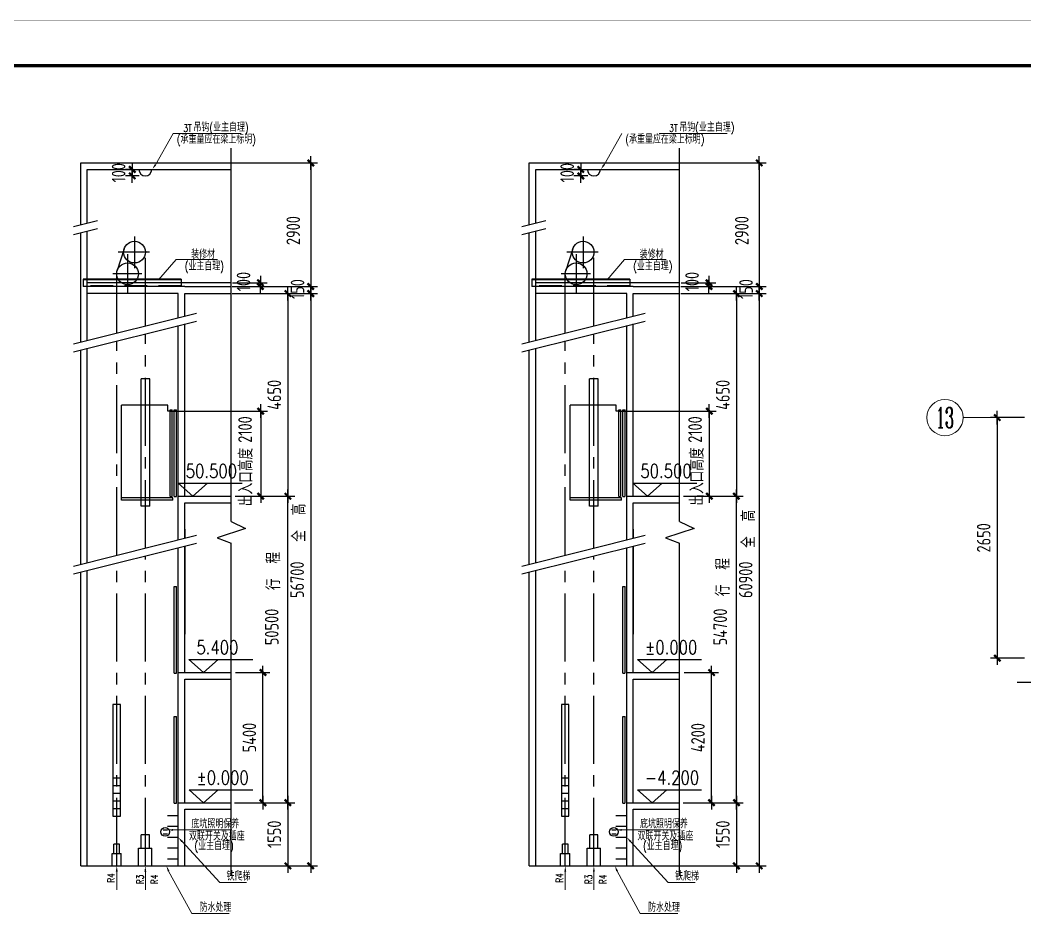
# Model space of a CAD drawing. Extents: x 185540 to 253404, y 138157 to 180211.
# Drawn here: x 231388 to 242464, y 170365 to 180211 of the extents above; entities that cross this region are included whole.
import ezdxf
from ezdxf.enums import TextEntityAlignment as Align

# ---------------------------------------------------------------- set-up
doc = ezdxf.new("R2010")
doc.units = 0
doc.header["$LTSCALE"] = 1000
doc.header["$MEASUREMENT"] = 0
doc.linetypes.add('CENTER2', pattern=[1.125, 0.75, -0.125, 0.125, -0.125])
doc.linetypes.add('HIDDEN', pattern=[0.375, 0.25, -0.125])
doc.layers.get('0').update_dxf_attribs({"linetype": 'CONTINUOUS'})
doc.layers.get('DEFPOINTS').update_dxf_attribs({"linetype": 'CONTINUOUS'})
for name, color, linetype in [('1', 8, 'CONTINUOUS'), ('COLUMN', 4, 'CONTINUOUS'), ('MAIN', 7, 'CONTINUOUS'), ('WALL', 1, 'CONTINUOUS'), ('WINDOWS', 4, 'CONTINUOUS')]:
    doc.layers.add(name, color=color, linetype=linetype)
doc.layers.add('AXIS', color=3, linetype='CONTINUOUS', lineweight=9)
doc.styles.add('COMPLEX', font='COMPLEX.shx')
doc.styles.add('DIM_FONT', font='tssdeng.shx', dxfattribs={"width": 0.8, "bigfont": 'tssdchn.shx'})
doc.styles.get("Standard").update_dxf_attribs({"font": 'txt.shx', "width": 0.8, "height": 260, "bigfont": 'china.shx'})
doc.styles.add('TSS', font='tssdeng.shx', dxfattribs={"width": 0.85, "bigfont": 'tssdchn.shx'})
doc.dimstyles.new('DIMN-200', dxfattribs={"dimtxt": 300, "dimasz": 1, "dimexe": 250, "dimexo": 0, "dimgap": 150, "dimtad": 1, "dimdec": 0, "dimdsep": 46, "dimtxsty": 'DIM_FONT', "dimblk": '_DIMX', "dimcen": 2.5, "dimclrd": 256, "dimclre": 256, "dimclrt": 4, "dimadec": 0, "dimazin": 0, "dimtfac": 1, "dimtdec": 0, "dimtix": 1, "dimtmove": 2, "dimatfit": 3, "dimldrblk": '_DIMX', "dimfxl": 0, "dimtolj": 1, "dimtzin": 0, "dimarcsym": 0})

# ---------------------------------------------------------------- blocks, each defined once
blk = doc.blocks.new('_DIMX')
blk.add_line((-150, 0), (150, 0))
at = {"const_width": 50}
blk.add_lwpolyline([(-70, -70), (70, 70)], dxfattribs=at)
blk = doc.blocks.new('*D11')
at = {"linetype": 'ByBlock'}
for p, q in [((268741, 133393), (268366, 133393)), ((268441, 133392), (268441, 130743)), ((268741, 130743), (268366, 130743))]:
    blk.add_line(p, q, dxfattribs=at)
at = {"layer": 'DEFPOINTS', "color": 0, "linetype": 'ByBlock'}
for p in [(268741, 133393), (268441, 130743), (268741, 130743)]:
    blk.add_point(p, dxfattribs=at)
at = {"linetype": 'ByBlock', "xscale": 0.5, "yscale": 0.5, "zscale": 0.5}
for p, rotation in [((268441, 133393), 90), ((268441, 130743), 270)]:
    blk.add_blockref('_DIMX', p, dxfattribs=dict(at, rotation=rotation))
at = {"color": 4, "linetype": 'ByBlock', "insert": (268291, 132068), "char_height": 150, "attachment_point": 5, "rotation": 90, "style": 'DIM_FONT'}
blk.add_mtext('\\A1;2650', dxfattribs=at)
blk = doc.blocks.new('*D348')
at = {"linetype": 'ByBlock'}
for p, q in [((348057, 122027), (348711, 122027)), ((348636, 122027), (348636, 121332)), ((347475, 121331), (348711, 121331))]:
    blk.add_line(p, q, dxfattribs=at)
at = {"layer": 'DEFPOINTS', "color": 0, "linetype": 'ByBlock'}
for p in [(348057, 122027), (347475, 121331), (348636, 121331)]:
    blk.add_point(p, dxfattribs=at)
at = {"linetype": 'ByBlock', "xscale": 0.5, "yscale": 0.5, "zscale": 0.5}
for p, rotation in [((348636, 122027), 90), ((348636, 121331), 270)]:
    blk.add_blockref('_DIMX', p, dxfattribs=dict(at, rotation=rotation))
at = {"color": 4, "linetype": 'ByBlock', "insert": (348486, 121679), "char_height": 150, "attachment_point": 5, "rotation": 90, "style": 'DIM_FONT'}
blk.add_mtext('\\A1;1550', dxfattribs=at)
blk = doc.blocks.new('*D344')
at = {"linetype": 'ByBlock'}
for p, q in [((348493, 127636), (348963, 127636)), ((348888, 127635), (348888, 121332)), ((347717, 121331), (348963, 121331))]:
    blk.add_line(p, q, dxfattribs=at)
at = {"layer": 'DEFPOINTS', "color": 0, "linetype": 'ByBlock'}
for p in [(348493, 127636), (347717, 121331), (348888, 121331)]:
    blk.add_point(p, dxfattribs=at)
at = {"linetype": 'ByBlock', "xscale": 0.5, "yscale": 0.5, "zscale": 0.5}
for p, rotation in [((348888, 127636), 90), ((348888, 121331), 270)]:
    blk.add_blockref('_DIMX', p, dxfattribs=dict(at, rotation=rotation))
at = {"color": 4, "linetype": 'ByBlock', "insert": (348738, 124483), "char_height": 150, "attachment_point": 5, "rotation": 90, "style": 'DIM_FONT'}
blk.add_mtext('\\A1;56700', dxfattribs=at)
blk = doc.blocks.new('*D353')
at = {"linetype": 'ByBlock'}
for p, q in [((316229, 153873), (316146, 153873)), ((316221, 153874), (316221, 153874)), ((316221, 153802), (316221, 153873)), ((316299, 153802), (316146, 153802)), ((316221, 153801), (316221, 153801))]:
    blk.add_line(p, q, dxfattribs=at)
at = {"layer": 'DEFPOINTS', "color": 0, "linetype": 'ByBlock'}
for p in [(316221, 153873), (316229, 153873), (316299, 153802)]:
    blk.add_point(p, dxfattribs=at)
at = {"linetype": 'ByBlock', "xscale": 0.5, "yscale": 0.5, "zscale": 0.5}
for p, rotation in [((316221, 153873), 270), ((316221, 153802), 90)]:
    blk.add_blockref('_DIMX', p, dxfattribs=dict(at, rotation=rotation))
at = {"color": 4, "linetype": 'ByBlock', "insert": (316071, 153837), "char_height": 150, "attachment_point": 5, "rotation": 90, "style": 'DIM_FONT'}
blk.add_mtext('\\A1;100', dxfattribs=at)
blk = doc.blocks.new('*D350')
at = {"linetype": 'ByBlock'}
for p, q in [((347417, 129075), (348963, 129075)), ((348888, 129075), (348888, 127715)), ((348022, 127714), (348963, 127714))]:
    blk.add_line(p, q, dxfattribs=at)
at = {"layer": 'DEFPOINTS', "color": 0, "linetype": 'ByBlock'}
for p in [(347417, 129075), (348022, 127714), (348888, 127714)]:
    blk.add_point(p, dxfattribs=at)
at = {"linetype": 'ByBlock', "xscale": 0.5, "yscale": 0.5, "zscale": 0.5}
for p, rotation in [((348888, 129075), 90), ((348888, 127714), 270)]:
    blk.add_blockref('_DIMX', p, dxfattribs=dict(at, rotation=rotation))
at = {"color": 4, "linetype": 'ByBlock', "insert": (348695, 128330), "char_height": 150, "attachment_point": 5, "rotation": 90, "style": 'DIM_FONT'}
blk.add_mtext('\\A1;2900', dxfattribs=at)
blk = doc.blocks.new('*D346')
at = {"linetype": 'ByBlock'}
for p, q in [((233043, 176106), (234115, 176106)), ((234040, 176106), (234040, 175169)), ((233783, 175169), (234115, 175169))]:
    blk.add_line(p, q, dxfattribs=at)
at = {"layer": 'DEFPOINTS', "color": 0, "linetype": 'ByBlock'}
for p in [(233043, 176106), (233783, 175169), (234040, 175169)]:
    blk.add_point(p, dxfattribs=at)
at = {"linetype": 'ByBlock', "xscale": 0.5, "yscale": 0.5, "zscale": 0.5}
for p, rotation in [((234040, 176106), 90), ((234040, 175169), 270)]:
    blk.add_blockref('_DIMX', p, dxfattribs=dict(at, rotation=rotation))
at = {"color": 4, "linetype": 'ByBlock', "insert": (233868, 175903), "char_height": 150, "attachment_point": 5, "rotation": 90, "style": 'DIM_FONT'}
blk.add_mtext('\\A1;2100', dxfattribs=at)
blk = doc.blocks.new('*D347')
at = {"linetype": 'ByBlock'}
for p, q in [((348132, 125404), (348711, 125404)), ((348636, 122028), (348636, 125403)), ((348048, 122027), (348711, 122027))]:
    blk.add_line(p, q, dxfattribs=at)
at = {"layer": 'DEFPOINTS', "color": 0, "linetype": 'ByBlock'}
for p in [(348132, 125404), (348636, 125404), (348048, 122027)]:
    blk.add_point(p, dxfattribs=at)
at = {"linetype": 'ByBlock', "xscale": 0.5, "yscale": 0.5, "zscale": 0.5}
for p, rotation in [((348636, 125404), 90), ((348636, 122027), 270)]:
    blk.add_blockref('_DIMX', p, dxfattribs=dict(at, rotation=rotation))
at = {"color": 4, "linetype": 'ByBlock', "insert": (348458, 123963), "char_height": 150, "attachment_point": 5, "rotation": 90, "style": 'DIM_FONT'}
blk.add_mtext('\\A1;50500', dxfattribs=at)
blk = doc.blocks.new('*D345')
at = {"linetype": 'ByBlock'}
for p, q in [((348027, 127636), (348711, 127636)), ((348636, 127635), (348636, 125404)), ((348054, 125404), (348711, 125404))]:
    blk.add_line(p, q, dxfattribs=at)
at = {"layer": 'DEFPOINTS', "color": 0, "linetype": 'ByBlock'}
for p in [(348027, 127636), (348054, 125404), (348636, 125404)]:
    blk.add_point(p, dxfattribs=at)
at = {"linetype": 'ByBlock', "xscale": 0.5, "yscale": 0.5, "zscale": 0.5}
for p, rotation in [((348636, 127636), 90), ((348636, 125404), 270)]:
    blk.add_blockref('_DIMX', p, dxfattribs=dict(at, rotation=rotation))
at = {"color": 4, "linetype": 'ByBlock', "insert": (348486, 126520), "char_height": 150, "attachment_point": 5, "rotation": 90, "style": 'DIM_FONT'}
blk.add_mtext('\\A1;4650', dxfattribs=at)
blk = doc.blocks.new('*D349')
at = {"linetype": 'ByBlock'}
for p, q in [((348058, 123461), (348436, 123461)), ((348361, 122028), (348361, 123460)), ((348133, 122027), (348436, 122027))]:
    blk.add_line(p, q, dxfattribs=at)
at = {"layer": 'DEFPOINTS', "color": 0, "linetype": 'ByBlock'}
for p in [(348058, 123461), (348361, 123461), (348133, 122027)]:
    blk.add_point(p, dxfattribs=at)
at = {"linetype": 'ByBlock', "xscale": 0.5, "yscale": 0.5, "zscale": 0.5}
for p, rotation in [((348361, 123461), 90), ((348361, 122027), 270)]:
    blk.add_blockref('_DIMX', p, dxfattribs=dict(at, rotation=rotation))
at = {"color": 4, "linetype": 'ByBlock', "insert": (348211, 122744), "char_height": 150, "attachment_point": 5, "rotation": 90, "style": 'DIM_FONT'}
blk.add_mtext('\\A1;5400', dxfattribs=at)
blk = doc.blocks.new('*D351')
at = {"linetype": 'ByBlock'}
for p, q in [((348023, 127714), (348962, 127714)), ((348887, 127715), (348887, 127715)), ((348887, 127714), (348887, 127636)), ((348887, 127714), (348887, 127636)), ((348023, 127636), (348962, 127636)), ((348887, 127635), (348887, 127635))]:
    blk.add_line(p, q, dxfattribs=at)
at = {"layer": 'DEFPOINTS', "color": 0, "linetype": 'ByBlock'}
for p in [(348023, 127714), (348023, 127636), (348887, 127636)]:
    blk.add_point(p, dxfattribs=at)
at = {"linetype": 'ByBlock', "xscale": 0.5, "yscale": 0.5, "zscale": 0.5}
for p, rotation in [((348887, 127714), 270), ((348887, 127636), 90)]:
    blk.add_blockref('_DIMX', p, dxfattribs=dict(at, rotation=rotation))
at = {"color": 4, "linetype": 'ByBlock', "insert": (348742, 127686), "char_height": 150, "attachment_point": 5, "rotation": 90, "style": 'DIM_FONT'}
blk.add_mtext('\\A1;150', dxfattribs=at)
blk = doc.blocks.new('*D352')
at = {"linetype": 'ByBlock'}
for p, q in [((348027, 127755), (348408, 127755)), ((348027, 127714), (348408, 127714)), ((348333, 127756), (348333, 127756)), ((348333, 127755), (348333, 127714)), ((348333, 127755), (348333, 127714)), ((348333, 127714), (348333, 127713))]:
    blk.add_line(p, q, dxfattribs=at)
at = {"layer": 'DEFPOINTS', "color": 0, "linetype": 'ByBlock'}
for p in [(348027, 127755), (348027, 127714), (348333, 127714)]:
    blk.add_point(p, dxfattribs=at)
at = {"linetype": 'ByBlock', "xscale": 0.5, "yscale": 0.5, "zscale": 0.5}
for p, rotation in [((348333, 127755), 270), ((348333, 127714), 90)]:
    blk.add_blockref('_DIMX', p, dxfattribs=dict(at, rotation=rotation))
at = {"color": 4, "linetype": 'ByBlock', "insert": (348147, 127768), "char_height": 150, "attachment_point": 5, "rotation": 90, "style": 'DIM_FONT'}
blk.add_mtext('\\A1;100', dxfattribs=at)
blk = doc.blocks.new('*D473')
at = {"linetype": 'ByBlock'}
for p, q in [((353411, 127636), (353881, 127636)), ((353806, 127635), (353806, 121332)), ((352635, 121331), (353881, 121331))]:
    blk.add_line(p, q, dxfattribs=at)
at = {"layer": 'DEFPOINTS', "color": 0, "linetype": 'ByBlock'}
for p in [(353411, 127636), (352635, 121331), (353806, 121331)]:
    blk.add_point(p, dxfattribs=at)
at = {"linetype": 'ByBlock', "xscale": 0.5, "yscale": 0.5, "zscale": 0.5}
for p, rotation in [((353806, 127636), 90), ((353806, 121331), 270)]:
    blk.add_blockref('_DIMX', p, dxfattribs=dict(at, rotation=rotation))
at = {"color": 4, "linetype": 'ByBlock', "insert": (353656, 124483), "char_height": 150, "attachment_point": 5, "rotation": 90, "style": 'DIM_FONT'}
blk.add_mtext('\\A1;60900', dxfattribs=at)
blk = doc.blocks.new('*D478')
at = {"linetype": 'ByBlock'}
for p, q in [((348027, 127636), (348711, 127636)), ((348636, 127635), (348636, 125404)), ((348054, 125404), (348711, 125404))]:
    blk.add_line(p, q, dxfattribs=at)
at = {"layer": 'DEFPOINTS', "color": 0, "linetype": 'ByBlock'}
for p in [(348027, 127636), (348054, 125404), (348636, 125404)]:
    blk.add_point(p, dxfattribs=at)
at = {"linetype": 'ByBlock', "xscale": 0.5, "yscale": 0.5, "zscale": 0.5}
for p, rotation in [((348636, 127636), 90), ((348636, 125404), 270)]:
    blk.add_blockref('_DIMX', p, dxfattribs=dict(at, rotation=rotation))
at = {"color": 4, "linetype": 'ByBlock', "insert": (348486, 126520), "char_height": 150, "attachment_point": 5, "rotation": 90, "style": 'DIM_FONT'}
blk.add_mtext('\\A1;4650', dxfattribs=at)
blk = doc.blocks.new('*D476')
at = {"linetype": 'ByBlock'}
for p, q in [((237704, 176106), (238776, 176106)), ((238701, 176106), (238701, 175169)), ((238444, 175169), (238776, 175169))]:
    blk.add_line(p, q, dxfattribs=at)
at = {"layer": 'DEFPOINTS', "color": 0, "linetype": 'ByBlock'}
for p in [(237704, 176106), (238444, 175169), (238701, 175169)]:
    blk.add_point(p, dxfattribs=at)
at = {"linetype": 'ByBlock', "xscale": 0.5, "yscale": 0.5, "zscale": 0.5}
for p, rotation in [((238701, 176106), 90), ((238701, 175169), 270)]:
    blk.add_blockref('_DIMX', p, dxfattribs=dict(at, rotation=rotation))
at = {"color": 4, "linetype": 'ByBlock', "insert": (238545, 175903), "char_height": 150, "attachment_point": 5, "rotation": 90, "style": 'DIM_FONT'}
blk.add_mtext('\\A1;2100', dxfattribs=at)
blk = doc.blocks.new('*D477')
at = {"linetype": 'ByBlock'}
for p, q in [((353051, 125404), (353629, 125404)), ((353554, 122028), (353554, 125403)), ((352967, 122027), (353629, 122027))]:
    blk.add_line(p, q, dxfattribs=at)
at = {"layer": 'DEFPOINTS', "color": 0, "linetype": 'ByBlock'}
for p in [(353051, 125404), (353554, 125404), (352967, 122027)]:
    blk.add_point(p, dxfattribs=at)
at = {"linetype": 'ByBlock', "xscale": 0.5, "yscale": 0.5, "zscale": 0.5}
for p, rotation in [((353554, 125404), 90), ((353554, 122027), 270)]:
    blk.add_blockref('_DIMX', p, dxfattribs=dict(at, rotation=rotation))
at = {"color": 4, "linetype": 'ByBlock', "insert": (353376, 123963), "char_height": 150, "attachment_point": 5, "rotation": 90, "style": 'DIM_FONT'}
blk.add_mtext('\\A1;54700', dxfattribs=at)
blk = doc.blocks.new('*D479')
at = {"linetype": 'ByBlock'}
for p, q in [((352977, 123461), (353355, 123461)), ((353280, 122028), (353280, 123460)), ((353051, 122027), (353355, 122027))]:
    blk.add_line(p, q, dxfattribs=at)
at = {"layer": 'DEFPOINTS', "color": 0, "linetype": 'ByBlock'}
for p in [(352977, 123461), (353280, 123461), (353051, 122027)]:
    blk.add_point(p, dxfattribs=at)
at = {"linetype": 'ByBlock', "xscale": 0.5, "yscale": 0.5, "zscale": 0.5}
for p, rotation in [((353280, 123461), 90), ((353280, 122027), 270)]:
    blk.add_blockref('_DIMX', p, dxfattribs=dict(at, rotation=rotation))
at = {"color": 4, "linetype": 'ByBlock', "insert": (353130, 122744), "char_height": 150, "attachment_point": 5, "rotation": 90, "style": 'DIM_FONT'}
blk.add_mtext('\\A1;4200', dxfattribs=at)
blk = doc.blocks.new('*D472')
at = {"linetype": 'ByBlock'}
for p, q in [((348057, 122027), (348711, 122027)), ((348636, 122027), (348636, 121332)), ((347475, 121331), (348711, 121331))]:
    blk.add_line(p, q, dxfattribs=at)
at = {"layer": 'DEFPOINTS', "color": 0, "linetype": 'ByBlock'}
for p in [(348057, 122027), (347475, 121331), (348636, 121331)]:
    blk.add_point(p, dxfattribs=at)
at = {"linetype": 'ByBlock', "xscale": 0.5, "yscale": 0.5, "zscale": 0.5}
for p, rotation in [((348636, 122027), 90), ((348636, 121331), 270)]:
    blk.add_blockref('_DIMX', p, dxfattribs=dict(at, rotation=rotation))
at = {"color": 4, "linetype": 'ByBlock', "insert": (348486, 121679), "char_height": 150, "attachment_point": 5, "rotation": 90, "style": 'DIM_FONT'}
blk.add_mtext('\\A1;1550', dxfattribs=at)
blk = doc.blocks.new('*D475')
at = {"linetype": 'ByBlock'}
for p, q in [((347417, 129075), (348963, 129075)), ((348888, 129075), (348888, 127715)), ((348022, 127714), (348963, 127714))]:
    blk.add_line(p, q, dxfattribs=at)
at = {"layer": 'DEFPOINTS', "color": 0, "linetype": 'ByBlock'}
for p in [(347417, 129075), (348022, 127714), (348888, 127714)]:
    blk.add_point(p, dxfattribs=at)
at = {"linetype": 'ByBlock', "xscale": 0.5, "yscale": 0.5, "zscale": 0.5}
for p, rotation in [((348888, 129075), 90), ((348888, 127714), 270)]:
    blk.add_blockref('_DIMX', p, dxfattribs=dict(at, rotation=rotation))
at = {"color": 4, "linetype": 'ByBlock', "insert": (348695, 128330), "char_height": 150, "attachment_point": 5, "rotation": 90, "style": 'DIM_FONT'}
blk.add_mtext('\\A1;2900', dxfattribs=at)
blk = doc.blocks.new('*D481')
at = {"linetype": 'ByBlock'}
for p, q in [((348027, 127755), (348408, 127755)), ((348027, 127714), (348408, 127714)), ((348333, 127756), (348333, 127756)), ((348333, 127755), (348333, 127714)), ((348333, 127755), (348333, 127714)), ((348333, 127714), (348333, 127713))]:
    blk.add_line(p, q, dxfattribs=at)
at = {"layer": 'DEFPOINTS', "color": 0, "linetype": 'ByBlock'}
for p in [(348027, 127755), (348027, 127714), (348333, 127714)]:
    blk.add_point(p, dxfattribs=at)
at = {"linetype": 'ByBlock', "xscale": 0.5, "yscale": 0.5, "zscale": 0.5}
for p, rotation in [((348333, 127755), 270), ((348333, 127714), 90)]:
    blk.add_blockref('_DIMX', p, dxfattribs=dict(at, rotation=rotation))
at = {"color": 4, "linetype": 'ByBlock', "insert": (348147, 127768), "char_height": 150, "attachment_point": 5, "rotation": 90, "style": 'DIM_FONT'}
blk.add_mtext('\\A1;100', dxfattribs=at)
blk = doc.blocks.new('*D480')
at = {"linetype": 'ByBlock'}
for p, q in [((348023, 127714), (348962, 127714)), ((348887, 127715), (348887, 127715)), ((348887, 127714), (348887, 127636)), ((348887, 127714), (348887, 127636)), ((348023, 127636), (348962, 127636)), ((348887, 127635), (348887, 127635))]:
    blk.add_line(p, q, dxfattribs=at)
at = {"layer": 'DEFPOINTS', "color": 0, "linetype": 'ByBlock'}
for p in [(348023, 127714), (348023, 127636), (348887, 127636)]:
    blk.add_point(p, dxfattribs=at)
at = {"linetype": 'ByBlock', "xscale": 0.5, "yscale": 0.5, "zscale": 0.5}
for p, rotation in [((348887, 127714), 270), ((348887, 127636), 90)]:
    blk.add_blockref('_DIMX', p, dxfattribs=dict(at, rotation=rotation))
at = {"color": 4, "linetype": 'ByBlock', "insert": (348742, 127686), "char_height": 150, "attachment_point": 5, "rotation": 90, "style": 'DIM_FONT'}
blk.add_mtext('\\A1;150', dxfattribs=at)
blk = doc.blocks.new('*D474')
at = {"linetype": 'ByBlock'}
for p, q in [((346928, 129003), (346845, 129003)), ((346998, 128932), (346845, 128932)), ((346920, 129004), (346920, 129004)), ((346920, 128932), (346920, 129003)), ((346920, 128931), (346920, 128931))]:
    blk.add_line(p, q, dxfattribs=at)
at = {"layer": 'DEFPOINTS', "color": 0, "linetype": 'ByBlock'}
for p in [(346920, 129003), (346928, 129003), (346998, 128932)]:
    blk.add_point(p, dxfattribs=at)
at = {"linetype": 'ByBlock', "xscale": 0.5, "yscale": 0.5, "zscale": 0.5}
for p, rotation in [((346920, 129003), 270), ((346920, 128932), 90)]:
    blk.add_blockref('_DIMX', p, dxfattribs=dict(at, rotation=rotation))
at = {"color": 4, "linetype": 'ByBlock', "insert": (346770, 128968), "char_height": 150, "attachment_point": 5, "rotation": 90, "style": 'DIM_FONT'}
blk.add_mtext('\\A1;100', dxfattribs=at)

msp = doc.modelspace()

# ---------------------------------------------------------------- linework, layer by layer
for points, const_width in [([(253402.3, 138159.3), (193952.3, 138159.3), (193952.3, 180209.3), (253402.3, 180209.3)], 4), ([(252902.3, 179709.3), (252902.3, 138659.3), (195202.3, 138659.3), (195202.3, 179709.3)], 40)]:
    msp.add_lwpolyline(points, close=True, dxfattribs=dict(const_width=const_width))
at = {"layer": '1'}
for p, q in [((233713.7, 174688.2), (233713.7, 178799.5)), ((238658.2, 174688.2), (238658.2, 178799.5)), ((231975.6, 177936.1), (232240, 178002.2)), ((236920.1, 177936.1), (237184.5, 178002.2)), ((231975.6, 177849.5), (232240, 177915.6)), ((236920.1, 177849.5), (237184.5, 177915.6)), ((231975.6, 176643.8), (233332.1, 176982.8)), ((231975.6, 176557.3), (233332.1, 176896.2)), ((236920.1, 176643.8), (238276.6, 176982.8)), ((236920.1, 176557.3), (238276.6, 176896.2)), ((233713.7, 174688.2), (233872.2, 174610.1)), ((238658.2, 174688.2), (238816.7, 174610.1)), ((233872.2, 174610.1), (233559.5, 174509.2)), ((238816.7, 174610.1), (238504, 174509.2)), ((231975.6, 174196.6), (233332.1, 174535.6)), ((233559.5, 174509.2), (233713.7, 174447.3)), ((236920.1, 174196.6), (238276.6, 174535.6)), ((238504, 174509.2), (238658.2, 174447.3)), ((231975.6, 174110), (233332.1, 174449)), ((233713.7, 170790.1), (233713.7, 174447.3)), ((236920.1, 174110), (238276.6, 174449)), ((238658.2, 170790.1), (238658.2, 174447.3))]:
    msp.add_line(p, q, dxfattribs=at)
at = {"layer": '1', "linetype": 'CENTER2'}
for p, q in [((232649, 177828.2), (232649, 177478.2)), ((237593.5, 177828.2), (237593.5, 177478.2)), ((232815.1, 177655.3), (232469.3, 177655.3)), ((232572.5, 177631.4), (232572.5, 177201.3)), ((232768.4, 176842), (232768.4, 177655.3)), ((237759.6, 177655.3), (237413.8, 177655.3)), ((237517, 177631.4), (237517, 177201.3)), ((237712.9, 176842), (237712.9, 177655.3)), ((232730.5, 177416.4), (232409.2, 177416.4)), ((232453.1, 176763.2), (232453.1, 177416.4)), ((237675, 177416.4), (237353.7, 177416.4)), ((237397.6, 176763.2), (237397.6, 177416.4)), ((232453.1, 174315.9), (232453.1, 176676.6)), ((232768.4, 174394.7), (232768.4, 176755.4)), ((237397.6, 174315.9), (237397.6, 176676.6)), ((237712.9, 174394.7), (237712.9, 176755.4)), ((232768.4, 170893.6), (232768.4, 174308.2)), ((237712.9, 170893.6), (237712.9, 174308.2)), ((232453.1, 170893.6), (232453.1, 174229.4)), ((237397.6, 170893.6), (237397.6, 174229.4))]:
    msp.add_line(p, q, dxfattribs=at)
at = {"layer": '1', "linetype": 'HIDDEN'}
for p, q in [((233164.1, 177283.6), (232082.6, 177283.6)), ((238108.6, 177283.6), (237027.1, 177283.6))]:
    msp.add_line(p, q, dxfattribs=at)
at = {"layer": 'AXIS'}
for p, q in [((232879.9, 178616.8), (233076.3, 178962.7)), ((233825, 178962.7), (233076.3, 178962.7)), ((237824.4, 178616.8), (238020.8, 178962.7)), ((239180.8, 178962.7), (238432.1, 178962.7)), ((233107, 177573.6), (232913.7, 177351.3)), ((233564.5, 177573.6), (233107, 177573.6)), ((238051.5, 177573.6), (237858.2, 177351.3)), ((238509, 177573.6), (238051.5, 177573.6)), ((241782.8, 175832.4), (242459.8, 175832.4)), ((233074.4, 171289.4), (233721.1, 171289.4)), ((238018.9, 171289.4), (238665.6, 171289.4)), ((233173.3, 171161.4), (233588.9, 170711.6)), ((238117.8, 171161.4), (238533.4, 170711.6)), ((232453.1, 170831.2), (232453.1, 170629.9)), ((232768.4, 170831.2), (232768.4, 170629.9)), ((233024.9, 170836.2), (233280.3, 170367.2)), ((237397.6, 170831.2), (237397.6, 170629.9)), ((237712.9, 170831.2), (237712.9, 170629.9)), ((237969.4, 170836.2), (238224.8, 170367.2)), ((233588.9, 170711.6), (233651, 170711.6)), ((233651, 170711.6), (233883.2, 170711.6)), ((238533.4, 170711.6), (238595.5, 170711.6)), ((238595.5, 170711.6), (238827.6, 170711.6)), ((233280.3, 170367.2), (233692.2, 170367.2)), ((238224.8, 170367.2), (238636.7, 170367.2))]:
    msp.add_line(p, q, dxfattribs=at)
msp.add_circle((241582.8, 175832.4), 200, dxfattribs=at)
for p in [(234066.7, 174966.3), (239011.2, 174966.3), (234363.4, 170893.6), (239307.9, 170893.6)]:
    msp.add_point(p, dxfattribs=at)
for points in [[(232871.5, 178622.8), (232888.4, 178610.9), (232844.3, 178566)], [(237816, 178622.8), (237832.9, 178610.9), (237788.7, 178566)], [(233074.4, 171278.8), (233075, 171299.6), (233012.4, 171291)], [(238018.9, 171278.8), (238019.5, 171299.6), (237956.9, 171291)], [(233181, 171168.3), (233165.7, 171154.4), (233131.6, 171207.4)], [(238125.5, 171168.3), (238110.1, 171154.4), (238076.1, 171207.4)], [(232442.7, 170831.2), (232463.5, 170831.2), (232453.1, 170893.6)], [(232758, 170831.2), (232778.8, 170831.2), (232768.4, 170893.6)], [(233034.4, 170840.2), (233015.3, 170832.1), (233000.6, 170893.6)], [(237387.2, 170831.2), (237408, 170831.2), (237397.6, 170893.6)], [(237702.5, 170831.2), (237723.3, 170831.2), (237712.9, 170893.6)], [(237978.9, 170840.2), (237959.8, 170832.1), (237945.1, 170893.6)]]:
    msp.add_solid(points, dxfattribs=at)
at = {"layer": 'COLUMN'}
msp.add_lwpolyline([(242377.8, 172918.5), (242568.7, 172918.5), (242628.7, 172963.5), (242628.7, 172873.5), (242688.7, 172918.5), (242883.1, 172918.5)], dxfattribs=at)
at = {"layer": 'MAIN'}
for p, q in [((232535.2, 177691.7), (232458.8, 177452.8)), ((237479.7, 177691.7), (237403.3, 177452.8)), ((232082.6, 177358.7), (232082.6, 177276.8)), ((233164.1, 177358.7), (232082.6, 177358.7)), ((233164.1, 177351.3), (232082.6, 177351.3)), ((233164.1, 177358.7), (233164.1, 177276.8)), ((238108.6, 177358.7), (237027.1, 177358.7)), ((237027.1, 177358.7), (237027.1, 177276.8)), ((238108.6, 177351.3), (237027.1, 177351.3)), ((238108.6, 177358.7), (238108.6, 177276.8)), ((233705.3, 177317.7), (232128.2, 177317.7)), ((238649.8, 177317.7), (237072.7, 177317.7)), ((232720.7, 174855.9), (232720.7, 176260.1)), ((232816.2, 176260.1), (232720.7, 176260.1)), ((232816.2, 174855.9), (232816.2, 176260.1)), ((237665.2, 174855.9), (237665.2, 176260.1)), ((237760.7, 176260.1), (237665.2, 176260.1)), ((237760.7, 174855.9), (237760.7, 176260.1)), ((232505.6, 174922.9), (232505.6, 175967.9)), ((233014.6, 175967.9), (232505.6, 175967.9)), ((233014.6, 175903.8), (233014.6, 175967.9)), ((233042.9, 175903.8), (233014.6, 175903.8)), ((233042.9, 174961.3), (233042.9, 175916.9)), ((233042.9, 175916.9), (233065.6, 175916.9)), ((233065.6, 174961.3), (233065.6, 175916.9)), ((233087.9, 174961.3), (233087.9, 175916.9)), ((233087.9, 175916.9), (233113.6, 175916.9)), ((233113.6, 174961.3), (233113.6, 175916.9)), ((237450.1, 174922.9), (237450.1, 175967.9)), ((237959.1, 175967.9), (237450.1, 175967.9)), ((237959.1, 175903.8), (237959.1, 175967.9)), ((237987.4, 175903.8), (237959.1, 175903.8)), ((237987.4, 174961.3), (237987.4, 175916.9)), ((237987.4, 175916.9), (238010.1, 175916.9)), ((238010.1, 174961.3), (238010.1, 175916.9)), ((238032.4, 174961.3), (238032.4, 175916.9)), ((238032.4, 175916.9), (238058.1, 175916.9)), ((238058.1, 174961.3), (238058.1, 175916.9)), ((233071.4, 174946.8), (232505.6, 174946.8)), ((233071.4, 174922.9), (232505.6, 174922.9)), ((233042.9, 174961.3), (233063.1, 174961.3)), ((233071.4, 174922.9), (233071.4, 174946.8)), ((233087.9, 174961.3), (233111, 174961.3)), ((238015.9, 174946.8), (237450.1, 174946.8)), ((238015.9, 174922.9), (237450.1, 174922.9)), ((237987.4, 174961.3), (238007.6, 174961.3)), ((238015.9, 174922.9), (238015.9, 174946.8)), ((238032.4, 174961.3), (238055.5, 174961.3)), ((232816.2, 174855.9), (232720.7, 174855.9)), ((237760.7, 174855.9), (237665.2, 174855.9)), ((233203.3, 174604.6), (233203.3, 174503.4)), ((238147.7, 174604.6), (238147.7, 174503.4)), ((233087.9, 173972.8), (233113.6, 173972.8)), ((233087.9, 173017.2), (233087.9, 173972.8)), ((233113.6, 173017.2), (233113.6, 173972.8)), ((238032.4, 173017.2), (238032.4, 173972.8)), ((238032.4, 173972.8), (238058.1, 173972.8)), ((238058.1, 173017.2), (238058.1, 173972.8)), ((233087.9, 173017.2), (233111, 173017.2)), ((238032.4, 173017.2), (238055.5, 173017.2)), ((232410, 172672.1), (232410, 171442)), ((232493.7, 172672.1), (232410, 172672.1)), ((232493.7, 171442), (232493.7, 172672.1)), ((237438.2, 172672.1), (237354.5, 172672.1)), ((237354.5, 172672.1), (237354.5, 171442)), ((237438.2, 171442), (237438.2, 172672.1)), ((233087.9, 172539.3), (233113.6, 172539.3)), ((233087.9, 171583.7), (233087.9, 172539.3)), ((233113.6, 171583.7), (233113.6, 172539.3)), ((238032.4, 172539.3), (238058.1, 172539.3)), ((238032.4, 171583.7), (238032.4, 172539.3)), ((238058.1, 171583.7), (238058.1, 172539.3)), ((232410, 171862), (232493.7, 171862)), ((237354.5, 171862), (237438.2, 171862)), ((232410, 171778), (232493.7, 171778)), ((232410, 171694), (232493.7, 171694)), ((237354.5, 171778), (237438.2, 171778)), ((237354.5, 171694), (237438.2, 171694)), ((232410, 171610), (232493.7, 171610)), ((233087.9, 171583.7), (233111, 171583.7)), ((237354.5, 171610), (237438.2, 171610)), ((238032.4, 171583.7), (238055.5, 171583.7)), ((232410, 171526), (232493.7, 171526)), ((237354.5, 171526), (237438.2, 171526)), ((232410, 171442), (232493.7, 171442)), ((233131.6, 171446.3), (233012.1, 171446.3)), ((237354.5, 171442), (237438.2, 171442)), ((238076.1, 171446.3), (237956.6, 171446.3)), ((232964.6, 171291), (233012.4, 171291)), ((233012.4, 171243.2), (232964.6, 171243.2)), ((233131.6, 171326.8), (233012.1, 171326.8)), ((237909.1, 171291), (237956.9, 171291)), ((237956.9, 171243.2), (237909.1, 171243.2)), ((238076.1, 171326.8), (237956.6, 171326.8)), ((232420.6, 171030.4), (232420.6, 171133)), ((232484.2, 171133), (232420.6, 171133)), ((232484.2, 171030.4), (232484.2, 171133)), ((232812.9, 171235.6), (232722, 171235.6)), ((232722, 171089), (232722, 171235.6)), ((232812.9, 171089), (232812.9, 171235.6)), ((233131.6, 171207.4), (233012.1, 171207.4)), ((237428.7, 171133), (237365.1, 171133)), ((237365.1, 171030.4), (237365.1, 171133)), ((237428.7, 171030.4), (237428.7, 171133)), ((237666.5, 171089), (237666.5, 171235.6)), ((237757.4, 171235.6), (237666.5, 171235.6)), ((237757.4, 171089), (237757.4, 171235.6)), ((238076.1, 171207.4), (237956.6, 171207.4)), ((232401.1, 171030.4), (232503.7, 171030.4)), ((232401.1, 170894), (232401.1, 171030.4)), ((232503.7, 170894), (232503.7, 171030.4)), ((232694.1, 171089), (232840.8, 171089)), ((232694.1, 170894.2), (232694.1, 171089)), ((232840.8, 170894.2), (232840.8, 171089)), ((233131.6, 171087.9), (233012.1, 171087.9)), ((237345.6, 170894), (237345.6, 171030.4)), ((237345.6, 171030.4), (237448.2, 171030.4)), ((237448.2, 170894), (237448.2, 171030.4)), ((237638.6, 170894.2), (237638.6, 171089)), ((237638.6, 171089), (237785.3, 171089)), ((237785.3, 170894.2), (237785.3, 171089)), ((238076.1, 171087.9), (237956.6, 171087.9)), ((233131.6, 170968.5), (233012.1, 170968.5)), ((238076.1, 170968.5), (237956.6, 170968.5))]:
    msp.add_line(p, q, dxfattribs=at)
for centre, radius in [((232649, 177655.3), 119.5), ((237593.5, 177655.3), 119.5), ((232572.5, 177416.4), 119.5), ((237517, 177416.4), 119.5), ((232988.5, 171267.1), 47.8), ((237933, 171267.1), 47.8)]:
    msp.add_circle(centre, radius, dxfattribs=at)
for centre in [(232768.4, 178566), (237712.9, 178566)]:
    msp.add_arc(centre, 71.7, 180, 0, dxfattribs=at)
at = {"layer": 'WALL'}
for p, q in [((232056.5, 177956.3), (232056.5, 178637.6)), ((232056.5, 178637.6), (233713.7, 178637.6)), ((232128.2, 177974.2), (232128.2, 178566)), ((232128.2, 178566), (233713.7, 178566)), ((237001, 177956.3), (237001, 178637.6)), ((237001, 178637.6), (238658.2, 178637.6)), ((237072.7, 177974.2), (237072.7, 178566)), ((237072.7, 178566), (238658.2, 178566)), ((232128.2, 177270), (232128.2, 177887.7)), ((237072.7, 177270), (237072.7, 177887.7)), ((232056.5, 177198.3), (232056.5, 177869.7)), ((237001, 177198.3), (237001, 177869.7)), ((232056.5, 176664.1), (232056.5, 177534.3)), ((232128.2, 176682), (232128.2, 177534.3)), ((237001, 176664.1), (237001, 177534.3)), ((237072.7, 176682), (237072.7, 177534.3)), ((233203.3, 177276.8), (232082.6, 177276.8)), ((233203.3, 177276.8), (233705.3, 177276.8)), ((238147.7, 177276.8), (237027.1, 177276.8)), ((238147.7, 177276.8), (238649.8, 177276.8)), ((233131.6, 177198.3), (232128.2, 177198.3)), ((233131.6, 176932.7), (233131.6, 177198.3)), ((233203.3, 176950.6), (233203.3, 177198.3)), ((233203.3, 177198.3), (233705.3, 177198.3)), ((238076.1, 177198.3), (237072.7, 177198.3)), ((238076.1, 176932.7), (238076.1, 177198.3)), ((238147.7, 177198.3), (238649.8, 177198.3)), ((238147.7, 176950.6), (238147.7, 177198.3)), ((233131.6, 174485.5), (233131.6, 176846.1)), ((233203.3, 174966.3), (233203.3, 176864)), ((238076.1, 174485.5), (238076.1, 176846.1)), ((238147.7, 174966.3), (238147.7, 176864)), ((232056.5, 174216.8), (232056.5, 176577.5)), ((232128.2, 174234.8), (232128.2, 176595.4)), ((237001, 174216.8), (237001, 176577.5)), ((237072.7, 174234.8), (237072.7, 176595.4)), ((233131.6, 174966.3), (233705.7, 174966.3)), ((238076.1, 174966.3), (238650.2, 174966.3)), ((233203.3, 174725.8), (233203.3, 174894.3)), ((233203.3, 174894.3), (233704.8, 174894.3)), ((233203.3, 174503.4), (233203.3, 174809.8)), ((238147.7, 174894.3), (238649.3, 174894.3)), ((238147.7, 174725.8), (238147.7, 174894.3)), ((238147.7, 174503.4), (238147.7, 174809.8)), ((233131.6, 170893.6), (233131.6, 174398.9)), ((233203.3, 174416.8), (233203.3, 173447)), ((233203.3, 173023.1), (233203.3, 174416.8)), ((233203.3, 173474.6), (233203.3, 174416.8)), ((238076.1, 170893.6), (238076.1, 174398.9)), ((238147.7, 173474.6), (238147.7, 174416.8)), ((238147.7, 173023.1), (238147.7, 174416.8)), ((238147.7, 174416.8), (238147.7, 173447)), ((232056.5, 170893.6), (232056.5, 174130.3)), ((232128.2, 170893.6), (232128.2, 174148.2)), ((237001, 170893.6), (237001, 174130.3)), ((237072.7, 170893.6), (237072.7, 174148.2)), ((233131.6, 173023.1), (233712.9, 173023.1)), ((238076.1, 173023.1), (238657.4, 173023.1)), ((233203.3, 172951.1), (233713.7, 172951.1)), ((233203.3, 171589.6), (233203.3, 172951.1)), ((238147.7, 171589.6), (238147.7, 172951.1)), ((238147.7, 172951.1), (238658.2, 172951.1)), ((233131.6, 171589.6), (233713.7, 171589.6)), ((238076.1, 171589.6), (238658.2, 171589.6)), ((233203.3, 170893.6), (233203.3, 171518)), ((233203.3, 171518), (233713.7, 171518)), ((238147.7, 171518), (238658.2, 171518)), ((238147.7, 170893.6), (238147.7, 171518)), ((232056.5, 170893.6), (233203.3, 170893.6)), ((237001, 170893.6), (238147.7, 170893.6))]:
    msp.add_line(p, q, dxfattribs=at)
at = {"layer": 'WINDOWS'}
for p, q in [((233132.1, 175109.4), (233836, 175109.4)), ((233132.1, 175109.4), (233293.2, 174966.3)), ((233454.4, 175109.4), (233293.2, 174966.3)), ((238143.3, 175109.4), (238304.5, 174966.3)), ((238143.3, 175109.4), (238847.3, 175109.4)), ((238465.6, 175109.4), (238304.5, 174966.3)), ((233249.7, 173166.3), (233410.8, 173023.1)), ((233249.7, 173166.3), (233953.7, 173166.3)), ((233572, 173166.3), (233410.8, 173023.1)), ((238194.6, 173166.3), (238898.6, 173166.3)), ((238194.6, 173166.3), (238355.8, 173023.1)), ((238516.9, 173166.3), (238355.8, 173023.1)), ((233250.1, 171732.8), (233411.3, 171589.6)), ((233250.1, 171732.8), (233954.1, 171732.8)), ((233572.4, 171732.8), (233411.3, 171589.6)), ((238194.6, 171732.8), (238355.8, 171589.6)), ((238194.6, 171732.8), (238898.6, 171732.8)), ((238516.9, 171732.8), (238355.8, 171589.6))]:
    msp.add_line(p, q, dxfattribs=at)

# ---------------------------------------------------------------- texts
at = {"layer": 'AXIS'}
for s, height, width, p in [('3T', 80, 0.75, (233187.9, 178980.2)), ('吊钩(业主自理)', 90, 0.75, (233299.2, 178983.1)), ('3T', 80, 0.75, (238543.7, 178980.2)), ('吊钩(业主自理)', 90, 0.75, (238655, 178983.1)), ('(承重量应在梁上标明)', 90, 0.75, (233115.9, 178851.8)), ('(承重量应在梁上标明)', 90, 0.75, (238060.4, 178851.8)), ('装修材', 90, 0.75, (233273.4, 177582.7)), ('装修材', 90, 0.75, (238217.9, 177582.7)), ('(业主自理)', 90, 0.75, (233202.5, 177454.1)), ('(业主自理)', 90, 0.75, (238146.9, 177454.1)), ('50.500', 150, 0.8, (233214.1, 175167.9)), ('50.500', 150, 0.8, (238225.4, 175167.9)), ('5.400', 150, 0.8, (233331.8, 173224.7)), ('%%P0.000', 150, 0.8, (238276.7, 173224.7)), ('%%P0.000', 150, 0.8, (233332.2, 171791.2)), ('-4.200', 150, 0.8, (238276.7, 171791.2)), ('底坑照明保养', 90, 0.75, (233276.6, 171308.7)), ('底坑照明保养', 90, 0.75, (238221.1, 171308.7)), ('双联开关及插座', 90, 0.75, (233249.5, 171174.6)), ('双联开关及插座', 90, 0.75, (238194, 171174.6)), ('(业主自理)', 90, 0.75, (233310.2, 171068.3)), ('(业主自理)', 90, 0.75, (238254.7, 171068.3)), ('铁爬梯', 90, 0.75, (233663.6, 170733.1)), ('铁爬梯', 90, 0.75, (238608.1, 170733.1)), ('防水处理', 90, 0.75, (233366.3, 170388.7)), ('防水处理', 90, 0.75, (238310.8, 170388.7))]:
    msp.add_text(s, height=height, dxfattribs=dict(at, width=width)).set_placement(p)
at = {"layer": 'AXIS', "style": 'TSS', "width": 0.9}
for s, p in [('出入口高度', (233951.5, 174857.3)), ('出入口高度', (238923.8, 174862.1)), ('全  高', (234536, 174464.1)), ('全  高', (239490.7, 174396.7)), ('行  程', (234255.2, 173931.5)), ('行  程', (239209.9, 173864.1))]:
    msp.add_text(s, height=150, rotation=90, dxfattribs=at).set_placement(p)
at = {"layer": 'AXIS', "width": 0.75}
for s, p in [('R4', (232429.8, 170706.4)), ('R4', (237374.3, 170706.4)), ('R3', (232750, 170691.1)), ('R4', (232907.9, 170691.1)), ('R3', (237694.5, 170691.1)), ('R4', (237852.4, 170691.1))]:
    msp.add_text(s, height=80, rotation=90, dxfattribs=at).set_placement(p)
at = {"layer": 'AXIS', "style": 'COMPLEX', "width": 0.646552}
msp.add_attdef('13', text='', height=224, dxfattribs=at).set_placement((241482.8, 175720.4), (241682.8, 175720.4), align=Align.FIT)

# ---------------------------------------------------------------- dimensions: what is measured, and where the dimension line sits
at = {"layer": 'AXIS'}
for base, p1, p2, text, picture, middle, set_off in [((232623.6, 178566), (232701.6, 178494.3), (232631.7, 178566), '100', '*D353', (241064, 178530.1), (-83597.3, 24692.8)), ((237568.1, 178566), (237646.1, 178494.3), (237576.2, 178566), '100', '*D474', (237418.1, 178530.1), (-109351.6, 49562.5)), ((234591.4, 170893.6), (234196.5, 177198.3), (233420.7, 170893.6), '56700', '*D344', (234441.4, 174046), (-114296.1, 49562.5)), ((234339.4, 174966.3), (233730.5, 177198.3), (233757.6, 174966.3), '4650', '*D345', (234189.4, 176082.3), (-114296.1, 49562.5)), ((239535.9, 170893.6), (239141, 177198.3), (238365.2, 170893.6), '60900', '*D473', (239385.9, 174046), (-114270.1, 49562.5)), ((239283.9, 174966.3), (238675, 177198.3), (238702.1, 174966.3), '4650', '*D478', (239133.9, 176082.3), (-109351.6, 49562.5)), ((234065.2, 173023.1), (233836.7, 171589.6), (233762.1, 173023.1), '5400', '*D349', (233915.2, 172306.4), (-114296.1, 49562.5)), ((239009.7, 173023.1), (238781.2, 171589.6), (238706.6, 173023.1), '4200', '*D479', (238859.7, 172306.4), (-114270.1, 49562.5)), ((234339.4, 170893.6), (233761.2, 171589.6), (233179.3, 170893.6), '1550', '*D348', (234189.4, 171241.6), (-114296.1, 49562.5)), ((239283.9, 170893.6), (238705.7, 171589.6), (238123.7, 170893.6), '1550', '*D472', (239133.9, 171241.6), (-109351.6, 49562.5))]:
    dim = msp.add_linear_dim(base=base, p1=p1, p2=p2, angle=90, text=text, dimstyle='DIMN-200', override={"dimscale": 0.5, "dimexe": 150, "dimzin": 0, "dimblk1": '_DIMX', "dimblk2": '_DIMX', "dimsah": 1, "dimcen": 200}, dxfattribs=at)
    dim.commit()
    dim.dimension.update_dxf_attribs({"geometry": picture, "text_midpoint": middle, "insert": set_off})
for base, p1, p2, text, picture, middle, set_off in [((234591.4, 177276.8), (233120.9, 178637.6), (233725.9, 177276.8), '2900', '*D350', (234398.6, 177892.3), (-114296.1, 49562.5)), ((239535.9, 177276.8), (238065.4, 178637.6), (238670.4, 177276.8), '2900', '*D475', (239343.1, 177892.3), (-109351.6, 49562.5)), ((234037.3, 177276.8), (233730.5, 177317.7), (233730.5, 177276.8), '100', '*D352', (233851, 177330.9), (-114296.1, 49562.5)), ((238981.8, 177276.8), (238675, 177317.7), (238675, 177276.8), '100', '*D481', (238795.5, 177330.9), (-109351.6, 49562.5)), ((234590.7, 177198.3), (233726.6, 177276.8), (233726.6, 177198.3), '150', '*D351', (234446.1, 177248.6), (-114296.1, 49562.5)), ((239535.2, 177198.3), (238671.1, 177276.8), (238671.1, 177198.3), '150', '*D480', (239390.6, 177248.6), (-109351.6, 49562.5)), ((234039.9, 174966.3), (233042.9, 175903.8), (233783, 174966.3), '2100', '*D346', (233868, 175700.4), (0, -202.4)), ((238984.4, 174966.3), (237987.4, 175903.8), (238727.5, 174966.3), '2100', '*D476', (238828.8, 175700.9), (283.6, -202.4)), ((234339.4, 174966.3), (233752.1, 171589.6), (233836.3, 174966.3), '50500', '*D347', (234161.7, 173525.2), (-114296.1, 49562.5)), ((239283.9, 174966.3), (238696.6, 171589.6), (238780.8, 174966.3), '54700', '*D477', (239106.2, 173525.2), (-114270.1, 49562.5))]:
    dim = msp.add_linear_dim(base=base, p1=p1, p2=p2, angle=90, text=text, dimstyle='DIMN-200', override={"dimscale": 0.5, "dimexe": 150, "dimzin": 0, "dimblk1": '_DIMX', "dimblk2": '_DIMX', "dimsah": 1, "dimcen": 200}, dxfattribs=at)
    dim.commit()
    dim.dimension.update_dxf_attribs({"geometry": picture, "text_midpoint": middle, "dimtype": 160, "insert": set_off})
dim = msp.add_linear_dim(base=(242159.8, 173182.4), p1=(242459.8, 175832.4), p2=(242459.8, 173182.4), angle=90, dimstyle='DIMN-200', override={"dimscale": 0.5, "dimexe": 150, "dimzin": 0, "dimblk1": '_DIMX', "dimblk2": '_DIMX', "dimsah": 1, "dimcen": 200}, dxfattribs=at)
dim.commit()
dim.dimension.update_dxf_attribs({"geometry": '*D11', "text_midpoint": (242009.8, 174507.4), "insert": (-26281.2, 42439.5)})

doc.saveas('drawing.dxf')
